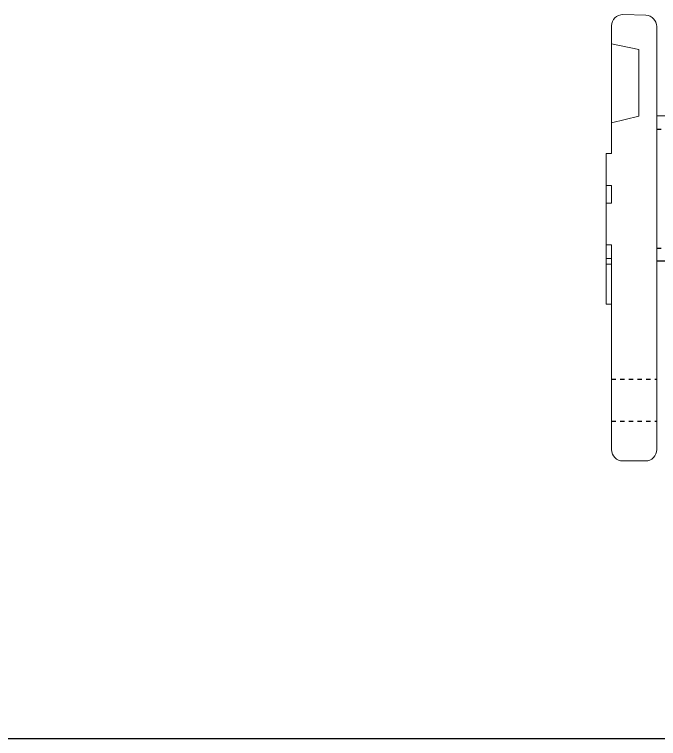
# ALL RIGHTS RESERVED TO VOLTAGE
# Model space of a CAD drawing. Header units: millimetres. Extents: x 5106 to 6716, y 1990 to 3063.
# Drawn here: x 6415.14 to 6430, y 2514.32 to 2531.02 of the extents above; entities that cross this region are included whole.
import ezdxf

# ---------------------------------------------------------------- set-up
doc = ezdxf.new("R2010")
doc.units = ezdxf.units.MM
doc.linetypes.add('DASH', pattern=[0.35, 0.25, -0.1])
doc.layers.add('51', color=7, linetype='Continuous', true_color=0xffffff)

# ---------------------------------------------------------------- blocks, each defined once
blk = doc.blocks.new('防尘塞')
at = {"linetype": 'DASH'}
for p, q in [((23.688, -2.27), (23.688, -4.945)), ((26.184, -2.27), (26.184, -4.945))]:
    blk.add_line(p, q, dxfattribs=at)
for points in [[(8.073, -4.945), (8.091, -9.442)], [(16.69, -4.945), (16.69, -9.396)], [(16.69, -9.396), (8.091, -9.442)]]:
    blk.add_lwpolyline(points)
for points in [[(8.898, -4.945), (8.922, -9.437)], [(15.93, -4.945), (15.953, -9.4)]]:
    blk.add_lwpolyline(points, dxfattribs=at)
at = {"layer": '51', "color": 7, "linetype": 'Continuous', "lineweight": 18}
for p, q in [((13.262, -1.937), (12.218, -1.937)), ((12.218, -1.937), (12.218, -2.27)), ((13.262, -2.27), (13.262, -1.937)), ((15.732, -1.937), (13.262, -1.937)), ((16.541, -1.937), (15.732, -1.937)), ((15.732, -1.937), (15.732, -2.27)), ((16.885, -1.937), (16.541, -1.937)), ((16.541, -2.27), (16.541, -1.937)), ((19.245, -1.937), (16.885, -1.937)), ((16.885, -2.27), (16.885, -1.937)), ((12.218, -2.27), (13.262, -2.27)), ((15.732, -2.27), (23.21, -2.27)), ((25.862, -2.27), (23.187, -2.27)), ((25.862, -2.27), (27.868, -2.27)), ((28.537, -2.938), (28.537, -4.276)), ((8.073, -4.945), (2.816, -4.945)), ((23.187, -4.945), (17.08, -4.945)), ((25.862, -4.945), (23.187, -4.945)), ((27.868, -4.945), (25.862, -4.945))]:
    blk.add_line(p, q, dxfattribs=at)
for points in [[(8.521, -2.27), (10.327, -2.27), (10.327, -1.937), (12.218, -1.937)], [(17.08, -4.945), (7.533, -4.945)]]:
    blk.add_lwpolyline(points, dxfattribs=at)
blk.add_lwpolyline([(3.839, -2.27), (4.173, -3.875), (8.124, -3.873), (8.521, -2.27), (3.839, -2.27), (2.769, -2.27, 0.414214), (2.1, -2.938), (2.147, -4.299)], format="xyb", dxfattribs=at)
for centre, start, end in [((27.868, -2.938), 0, 90), ((27.868, -4.276), 270, 0), ((2.816, -4.276), 182, 270)]:
    blk.add_arc(centre, 0.669, start, end, dxfattribs=at)
blk = doc.blocks.new('防尘塞短')
at = {"layer": '51', "color": 7, "linetype": 'Continuous', "lineweight": 18}
blk.add_line((18.095, -9.659), (18.095, -9.327), dxfattribs=at)
blk.add_blockref('防尘塞', (-1.15, -7.39))

msp = doc.modelspace()

# ---------------------------------------------------------------- linework, layer by layer
msp.add_lwpolyline([(6338.622, 2514.32), (6471.088, 2514.32)])

# ---------------------------------------------------------------- block references
at = {"xscale": -0.3895877055553119, "yscale": 0.3895877055553119, "zscale": 0.3895877055553119, "rotation": 89.99999999999984}
msp.add_blockref('防尘塞短', (6425.154, 2531.393), dxfattribs=at)

doc.saveas('drawing.dxf')
